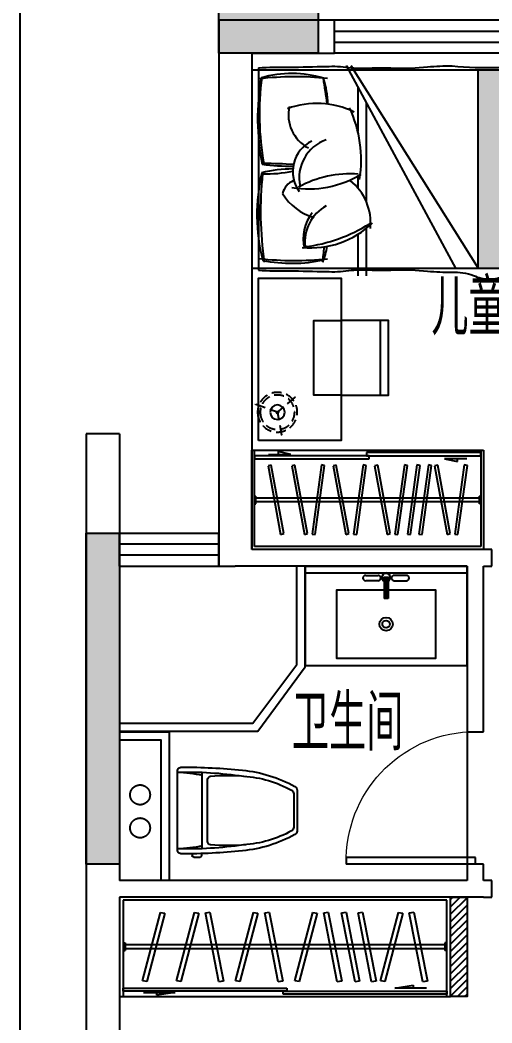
# Model space of a CAD drawing. Header units: millimetres. Extents: x -133666 to 880576, y -269375 to 86941.
# Drawn here: x 23445 to 26295, y 77706 to 83766 of the extents above; entities that cross this region are included whole.
import ezdxf

# ---------------------------------------------------------------- set-up
doc = ezdxf.new("R2010")
doc.units = ezdxf.units.MM
doc.header["$LTSCALE"] = 1000
for name, pattern in [('1', [0.375, 0.25, -0.125]), ('DASH', [0.35, 0.25, -0.1]), ('PS', [3200, 1500, -200, 1500])]:
    doc.linetypes.add(name, pattern=pattern)
doc.layers.get('0').update_dxf_attribs({"linetype": 'CONTINUOUS'})
doc.layers.get('Defpoints').update_dxf_attribs({"color": 6, "linetype": 'CONTINUOUS'})
for name, color, linetype in [('!PboFF-Lamps', 9, 'CONTINUOUS'), ('0p-洞填充', 1, 'CONTINUOUS'), ('A-FUR', 8, 'CONTINUOUS'), ('A-Lvtry', 5, 'CONTINUOUS'), ('DIM', 3, 'CONTINUOUS'), ('P-Furniture(活动家具)', 134, 'CONTINUOUS'), ('P-Plumbing-fix(洁具)', 134, 'CONTINUOUS'), ('PS', 6, 'PS'), ('PUB_HATCH', 8, 'CONTINUOUS'), ('PUB_TEXT', 7, 'CONTINUOUS'), ('WALL', 2, 'CONTINUOUS'), ('WINDOW', 4, 'CONTINUOUS'), ('剪力墙', 6, 'CONTINUOUS'), ('家具', 8, 'CONTINUOUS')]:
    doc.layers.add(name, color=color, linetype=linetype)
doc.styles.get("Standard").update_dxf_attribs({"font": 'tssdeng.shx', "bigfont": 'tssdchn.shx'})
doc.styles.add('ZZ', font='tssdeng.shx', dxfattribs={"width": 0.7, "bigfont": 'tssdchn.shx'})
doc.dimstyles.new('TSSD_100_100', dxfattribs={"dimtxt": 300, "dimasz": 100, "dimexe": 100, "dimexo": 250, "dimgap": 100, "dimtad": 1, "dimdec": 0, "dimzin": 0, "dimdsep": 46, "dimtxsty": 'ZZ', "dimblk": 'ARCHTICK', "dimcen": 0, "dimdle": 100, "dimclrd": 256, "dimclrt": 7, "dimadec": 0, "dimazin": 0, "dimtfac": 1, "dimtdec": 0, "dimtix": 1, "dimtmove": 2, "dimatfit": 3, "dimfxl": 0, "dimtolj": 1, "dimtzin": 0, "dimarcsym": 0})

# ---------------------------------------------------------------- blocks, each defined once
blk = doc.blocks.new('u5g')
at = {"color": 8, "linetype": 'DASH', "ltscale": 20}
for p, q in [((20, -300), (30, -300)), ((30, -300), (30, -350)), ((1695, -312.5), (30, -312.5)), ((1705, -300), (1695, -300)), ((1695, -300), (1695, -350)), ((20, -350), (30, -350)), ((1695, -337.5), (30, -337.5)), ((1705, -350), (1695, -350))]:
    blk.add_line(p, q, dxfattribs=at)
at = {"color": 8, "ltscale": 20}
for p, q in [((124.9, -623), (290.1, -623)), ((290.1, -623), (195, -641.9)), ((195, -641.9), (195, -623)), ((1434.9, -595), (1530, -576.1)), ((1600.1, -595), (1434.9, -595)), ((1530, -576.1), (1530, -595))]:
    blk.add_line(p, q, dxfattribs=at)
at = {"linetype": 'DASH', "ltscale": 20}
for points in [[(1725, 0), (0, 0), (0, -650), (1725, -650)], [(20, -595), (872.5, -595), (872.5, -615), (20, -615)], [(852.5, -615), (1705, -615), (1705, -635), (852.5, -635)]]:
    blk.add_lwpolyline(points, close=True, dxfattribs=at)
blk.add_lwpolyline([(1705, -650), (1705, -20), (20, -20), (20, -650)], dxfattribs=at)
at = {"color": 8, "linetype": 'DASH', "ltscale": 20}
for points in [[(120.6, -547.7), (214.1, -99.8), (237.1, -104.6), (143.5, -552.5)], [(297.3, -547.7), (390.9, -99.8), (413.8, -104.6), (320.3, -552.5)], [(518.6, -554.1), (447.8, -102.1), (471, -98.4), (541.8, -550.4)], [(604.7, -547.7), (698.2, -99.8), (721.2, -104.6), (627.7, -552.5)], [(827.7, -554.1), (756.9, -102.1), (780.1, -98.4), (850.9, -550.4)], [(913.8, -547.7), (1007.3, -99.8), (1030.3, -104.6), (936.8, -552.5)], [(1135.1, -554.1), (1064.3, -102.1), (1087.5, -98.4), (1158.3, -550.4)], [(1228.3, -554.1), (1157.5, -102.1), (1180.7, -98.4), (1251.5, -550.4)], [(1313.9, -554.1), (1243.1, -102.1), (1266.3, -98.4), (1337.1, -550.4)], [(1360, -547.7), (1453.5, -99.8), (1476.5, -104.6), (1383, -552.5)], [(1581.2, -554.1), (1510.4, -102.1), (1533.7, -98.4), (1604.4, -550.4)]]:
    blk.add_lwpolyline(points, close=True, dxfattribs=at)
blk = doc.blocks.new('$DorLib2D$00000001')
for p, q in [((0.45, 0.975), (0.5, 0.975)), ((0.45, 0), (0.45, 0.975)), ((0.5, 0), (0.5, 0.975)), ((0.5, 0), (0.45, 0))]:
    blk.add_line(p, q)
at = {"lineweight": 13}
blk.add_arc((0.475, 0), 0.975, 91.46928, 180, dxfattribs=at)
blk = doc.blocks.new('$TCHSYS$WIN2D')
for p, q in [((-0.5, 0.5), (0.5, 0.5)), ((-0.5, 0.5), (-0.5, -0.5)), ((0.5, 0.5), (0.5, -0.5)), ((0.5, 0.1667), (-0.5, 0.1667)), ((0.5, -0.1667), (-0.5, -0.1667)), ((-0.5, -0.5), (0.5, -0.5))]:
    blk.add_line(p, q)
blk = doc.blocks.new('!pboFF-Reading lamp-H_W_L-T-01')
at = {"linetype": '1', "ltscale": 0.2}
blk.add_wipeout([(-78.8, -61.6), (-75.8, -65.2), (-74.1, -67.1), (-71.9, -69.5), (-70.1, -71.3), (-67.4, -73.9), (-65.5, -75.5), (-63.7, -77.1), (-54.2, -84), (-54.2, -84), (-40.3, -91.5), (-33.3, -94.3), (-25.5, -96.7), (-18, -98.4), (-9.2, -99.6), (0, -100), (7.1, -99.7), (17.7, -98.4), (26.7, -96.4), (34.7, -93.8), (42.5, -90.5), (50.8, -86.1), (58.1, -81.4), (69.1, -72.3), (74.8, -66.4), (79.3, -61), (85.6, -51.7), (92.7, -37.5), (95.8, -28.6), (97.4, -22.7), (99.6, -9.4), (100, 0), (99.5, 9.8), (97.8, 20.9), (95.5, 29.8), (92.5, 38.1), (89.1, 45.4), (79.4, 60.8), (68.7, 72.6), (61.2, 79.1), (50.8, 86.1), (36.9, 92.9), (28.1, 96), (16.5, 98.6), (9.6, 99.5), (-13.9, 99), (-21.4, 97.7), (-21.4, 97.7), (-32.7, 94.5), (-40.5, 91.4), (-49, 87.2), (-54.1, 84.1), (-62.7, 77.9), (-77, 63.8), (-82.8, 56), (-87, 49.3), (-90.6, 42.3), (-94.5, 32.8), (-97.9, 20.6), (-99.7, 7.4), (-100, 0), (-99.3, -12), (-98.4, -18), (-96.4, -26.5), (-93.7, -35), (-89.1, -45.4)], dxfattribs=at).dxf.layer = '家具'
at = {"layer": '!PboFF-Lamps'}
blk.add_circle((0, 0), 36.7, dxfattribs=at)
at = {"layer": '家具', "linetype": '1', "ltscale": 0.2}
for p, q in [((4.4, -7.7), (-62, 107.4)), ((4.4, 7.7), (-61.5, -106.5)), ((-8.9, 0), (123.2, 0))]:
    blk.add_line(p, q, dxfattribs=at)
at = {"layer": '家具', "const_width": 4.44}
for points in [[(-47.8, 82.8), (-61.4, 106.3)], [(94.8, 0), (121.9, 0)], [(-47.3, -81.9), (-60.8, -105.4)]]:
    blk.add_lwpolyline(points, dxfattribs=at)
at = {"layer": '家具', "linetype": '1', "ltscale": 0.2}
for radius in [100, 86.7]:
    blk.add_circle((0, 0), radius, dxfattribs=at)
blk = doc.blocks.new('_ArchTick')
at = {"color": 0, "linetype": 'ByBlock', "const_width": 0.4}
blk.add_lwpolyline([(-0.5, -0.5), (0.5, 0.5)], dxfattribs=at)
blk = doc.blocks.new('*D55')
at = {"layer": 'Defpoints', "color": 0, "transparency": 16777216}
for p in [(24644.6, 84537), (24644.6, 83666.4), (27244.6, 83666.4)]:
    blk.add_point(p, dxfattribs=at)
at = {"layer": 'DIM', "color": 0, "lineweight": -2, "transparency": 16777216}
for p, q in [((24644.6, 83916.4), (24644.6, 84637)), ((27244.6, 83916.4), (27244.6, 84637))]:
    blk.add_line(p, q, dxfattribs=at)
at = {"layer": 'DIM', "lineweight": -2, "transparency": 16777216}
blk.add_line((27344.6, 84537), (24544.6, 84537), dxfattribs=at)
at = {"layer": 'DIM', "lineweight": -2, "transparency": 16777216, "xscale": 100, "yscale": 100, "zscale": 100, "rotation": 180}
blk.add_blockref('_ArchTick', (24644.6, 84537), dxfattribs=at)
at = {"layer": 'DIM', "lineweight": -2, "transparency": 16777216, "xscale": 100, "yscale": 100, "zscale": 100}
blk.add_blockref('_ArchTick', (27244.6, 84537), dxfattribs=at)
at = {"layer": 'DIM', "color": 7, "transparency": 16777216, "insert": (25944.6, 84787), "char_height": 300, "attachment_point": 5, "style": 'ZZ'}
blk.add_mtext('\\A1;2600', dxfattribs=at)
blk = doc.blocks.new('A$C7FA7227F')
at = {"layer": 'P-Plumbing-fix(洁具)'}
for p, q in [((499.4, 723), (25, 723)), ((138.3, 0), (386, 0))]:
    blk.add_line(p, q, dxfattribs=at)
at = {"layer": 'P-Plumbing-fix(洁具)', "color": 251}
for p, q in [((524.5, 634.1), (533.1, 634.1)), ((543.1, 624.1), (543.1, 585.4)), ((493, 573), (31.4, 573)), ((533.1, 575.4), (523.1, 575.4)), ((449.1, 540.3), (75.2, 540.3)), ((161.5, 20), (362.9, 20))]:
    blk.add_line(p, q, dxfattribs=at)
at = {"layer": 'P-Plumbing-fix(洁具)'}
for centre, radius, start, end in [((25, 698), 25, 90, 183.05613), ((3518.4, 690.1), 3518.4, 179.89353, 185.87274), ((499.4, 698), 25, 356.94387, 90), ((-2994.1, 690.1), 3518.4, 354.12726, 0.10647), ((849, 412.9), 834.6, 185.69246, 208.65747), ((-324.6, 412.9), 834.6, 331.34253, 354.30754), ((138.3, 25), 25, 209.6173, 270), ((386, 25), 25, 270, 330.3827)]:
    blk.add_arc(centre, radius, start, end, dxfattribs=at)
at = {"layer": 'P-Plumbing-fix(洁具)', "color": 251}
for centre, radius, start, end in [((2298.1, 659.6), 2268.4, 178.39774, 188.51111), ((849.6, 747.3), 819.4, 181.69606, 192.27861), ((-1773.7, 659.6), 2268.4, 351.48889, 1.60226), ((-325.2, 747.3), 819.4, 347.72139, 358.30394), ((533.1, 624.1), 10, 0, 90), ((533.1, 585.4), 10, 270, 0), ((1107, 418.3), 1056.9, 174.35067, 185.89522), ((75.2, 520.3), 20, 90, 174.35067), ((449.1, 520.3), 20, 5.64933, 90), ((-582.7, 418.3), 1056.9, 354.10478, 5.64933), ((735.4, 364.4), 681.8, 183.62405, 209.09943), ((-211, 364.4), 681.8, 330.90057, 356.37595), ((161.5, 45), 25, 209.09943, 270), ((362.9, 45), 25, 270, 330.90057)]:
    blk.add_arc(centre, radius, start, end, dxfattribs=at)
blk = doc.blocks.new('A$C775F19E5')
at = {"layer": 'P-Plumbing-fix(洁具)', "color": 134}
for p, q in [((-1089.3, 600), (-1089.3, 0)), ((-1089.3, 600), (-110.7, 600)), ((-110.7, 0), (-110.7, 600)), ((-1089.3, 0), (-110.7, 0))]:
    blk.add_line(p, q, dxfattribs=at)
at = {"layer": 'P-Plumbing-fix(洁具)', "color": 251}
for p, q in [((-1089.3, 560), (-110.7, 560)), ((-723.3, 544.6, 16), (-648.2, 544.6, 16)), ((-648.2, 512.1, 16), (-723.3, 512.1, 16)), ((-612.5, 533.8, 16), (-612.5, 425.1, 16)), ((-612.5, 533.8, 16), (-587.5, 533.8, 16)), ((-610, 533.8, 16), (-610, 509, 16)), ((-610, 509, 16), (-610, 425.1, 16)), ((-600, 533.8, 16), (-600, 425.1, 16)), ((-600, 524.1, 16), (-600, 425.1, 16)), ((-590, 533.8, 16), (-590, 404.1, 16)), ((-587.5, 533.8, 16), (-587.5, 425.1, 16)), ((-476.7, 544.6, 16), (-551.8, 544.6, 16)), ((-551.8, 512.1, 16), (-476.7, 512.1, 16)), ((-587.5, 425.1, 16), (-612.5, 425.1, 16)), ((-611.5, 425.1, 16), (-611.5, 424.1, 16)), ((-588.5, 425.1, 16), (-588.5, 424.1, 16)), ((-612.5, 424.1, 16), (-612.5, 404.1, 16)), ((-587.5, 424.1, 16), (-612.5, 424.1, 16)), ((-587.5, 404.1, 16), (-612.5, 404.1, 16)), ((-610, 424.1, 16), (-610, 404.1, 16)), ((-600, 424.1, 16), (-600, 404.1, 16)), ((-600, 424.1, 16), (-600, 404.1, 16)), ((-590, 424.1, 16), (-590, 404.1, 16)), ((-587.5, 424.1, 16), (-587.5, 404.1, 16))]:
    blk.add_line(p, q, dxfattribs=at)
at = {"layer": 'P-Plumbing-fix(洁具)', "color": 134}
blk.add_lwpolyline([(-612.5, 455), (-900, 455), (-900, 45), (-300, 45), (-300, 455), (-587.5, 455)], dxfattribs=at)
at = {"layer": 'P-Plumbing-fix(洁具)', "color": 251}
for radius in [40, 40, 22.5]:
    blk.add_circle((-600, 250), radius, dxfattribs=at)
for centre, radius, start, end in [((-600, 533, 12.8), 26, 292.61987, 247.38014), ((-600, 533, 12.8), 24.5, 295.31939, 245.92542), ((-600, 533, 12.8), 23.7, 295.31939, 245.92542), ((-723.3, 528.3, 16), 16.2, 90, 270), ((-648.2, 528.3, 16), 16.2, 270, 90), ((-551.8, 528.3, 16), 16.2, 90, 270), ((-476.7, 528.3, 16), 16.2, 270, 90)]:
    blk.add_arc(centre, radius, start, end, dxfattribs=at)
blk = doc.blocks.new('A$C14777907')
at = {"layer": 'P-Furniture(活动家具)'}
h = blk.add_hatch(dxfattribs=at)
h.set_pattern_fill('AR-SAND', color=250, scale=0.5, style=0)
h.paths.add_polyline_path([(-546.9, 316.1), (-546.9, -5.9), (653.1, -5.9), (653.1, 316.1)])
blk.add_line((665.3, 1643), (-559.2, 1643), dxfattribs=at)
at = {"layer": 'P-Furniture(活动家具)', "color": 251}
for p, q in [((-546.9, 1677.6), (-546.9, -510.8)), ((653.1, 1677.6), (653.1, -510.8)), ((677.6, 1114.1), (-550, 450.1)), ((-341.9, 1043), (-592.9, 1043)), ((677.6, 1084.6), (-546.9, 316.1)), ((10.9, 1043), (-61.4, 1043)), ((548.8, 1043), (279.5, 1043)), ((-306.2, 993), (-592.9, 993)), ((456.2, 993), (-141.8, 993)), ((-546.9, 316.1), (653.1, 316.1)), ((-560.1, -5.9), (653.1, -5.9)), ((54.1, -457), (-592.9, -457)), ((686.8, -457), (54.1, -457))]:
    blk.add_line(p, q, dxfattribs=at)
at = {"layer": 'P-Furniture(活动家具)'}
for points in [[(-559.2, 1643, 0.015145), (-561.6, 1457.8, 0.00267), (-566.3, 1232.8, 0.058958), (-559.7, 1098, -0.038458), (-557.2, 976.2, 0.025508), (-557.2, 824.4, -0.039412), (-564.9, 621.7, 0.016498), (-570.4, 474, -0.095063), (-589.9, 343.7, 0.129887), (-610.3, 249.3, 0.123513), (-589.3, 151, -0.132991), (-566.3, 45.8, -0.041346), (-561.8, -142.7, 0.014819), (-568.4, -369.3, -0.211134), (-585, -409.6, 0.329446), (-601.7, -532.5, 0.37589), (-528.7, -565.2, 0.122432), (-475.2, -524.5, -0.342539), (-413.7, -504.4, 0.141351), (-284.9, -502, -0.036442), (-152.1, -487.1, -0.036947), (-16.4, -489.1, 0.022047), (54.1, -488.1, -0.02246)], [(665.3, 1643, -0.015145), (667.7, 1457.8, -0.00267), (672.4, 1232.8, -0.058958), (665.9, 1098, 0.038458), (663.3, 976.2, -0.025508), (663.3, 824.4, 0.039412), (671, 621.7, -0.016498), (676.5, 474, 0.037552), (667.2, 193.7, -0.045167), (672.4, 8, 0.051681), (667.9, -142.7, -0.014819), (674.5, -369.3, 0.211134), (691.1, -409.6, -0.329446), (707.8, -532.5, -0.367495), (632.8, -565.2, -0.123892), (580.3, -524.5, 0.358288), (521.8, -504.4, -0.141351), (393, -502, 0.036442), (260.2, -487.1, 0.036947), (124.6, -489.1, -0.022047), (54.1, -488.1, 0.02316)]]:
    blk.add_lwpolyline(points, format="xyb", dxfattribs=at)
at = {"layer": 'P-Furniture(活动家具)', "color": 251}
for centre, radius, start, end in [((1430.1, 1422.9), 1929.9, 173.60879, 185.83391), ((-223.4, 547.9), 1104.5, 76.75454, 104.44305), ((360.2, 233.3), 1414.7, 80.05286, 101.34071), ((385.7, -92.7), 1729.7, 82.696, 99.95821), ((-1319.7, 1422.9), 1929.9, 354.16609, 6.39121), ((365.4, 1440.3), 882.2, 168.41669, 192.50944), ((-202.1, -493.4), 2123.6, 83.88283, 98.3309), ((800, 1593.1), 776.2, 178.15349, 191.67645), ((-710.9, 1434.7), 764.1, 0.05119, 14.26694), ((1633.7, 1420.2), 1564.6, 172.65046, 179.51242), ((-2949, 1639.8), 3035.7, 356.06735, 359.45452), ((-39, 1443.9), 669, 343.0859, 15.86119), ((65.9, 1222.4), 317.9, 120.2878, 164.59824), ((-116.8, 1393.5), 105.8, 21.67931, 77.8243), ((379.3, 1237.4), 224.7, 76.50973, 152.29583), ((-55, 1289.3), 504.7, 333.49737, 20.69743), ((37.4, 1231.1), 204.9, 26.15787, 125.83294), ((547.7, 1343), 615, 170.80231, 211.34581), ((-624.7, 1087), 649.1, 355.85031, 28.95445), ((-0.7, 1153), 244.5, 19.16577, 101.95874), ((-367.8, 1118.9), 253.6, 51.91879, 103.67035), ((106.6, 1325.2), 529.9, 174.18704, 224.47313), ((496.5, 1468.1), 918.9, 186.69659, 212.61963), ((-386.8, 1118.3), 245, 27.99994, 96.84592), ((-356.5, 1625.4), 401.2, 247.48899, 261.69991), ((-514.8, 711.2), 543.6, 79.67694, 89.50551), ((420.2, 1855.3), 632.4, 272.28267, 286.61757), ((1321, -4098.5), 5398.7, 97.65435, 99.32678), ((107.1, 1764.1), 741.4, 260.93942, 295.21906), ((-273.3, 1294.1), 328.6, 264.31868, 321.27219)]:
    blk.add_arc(centre, radius, start, end, dxfattribs=at)

msp = doc.modelspace()

# ---------------------------------------------------------------- hatches: boundary and pattern name
at = {"layer": '0p-洞填充'}
h = msp.add_hatch(dxfattribs=at)
h.set_pattern_fill('ANSI31', color=256, scale=10)
h.set_pattern_definition([(45, (-2384091.327, -987832.98), (-22.4506403, 22.4506403), [])])
h.paths.add_polyline_path([(26044.6, 77866.3), (26144.4, 77866.3), (26144.4, 78466.4), (26044.6, 78466.4)])
at = {"layer": 'PUB_HATCH'}
for points in [[(24644.6, 83966.4), (25244.6, 83966.4), (25244.6, 83566.4), (24644.6, 83566.4)], [(23844.6, 80666.4), (24044.6, 80666.4), (24044.6, 78666.4), (23844.6, 78666.4), (23844.6, 80466.4)]]:
    msp.add_hatch(color=256, dxfattribs=at).paths.add_polyline_path(points)

# ---------------------------------------------------------------- linework, layer by layer
at = {"layer": '0p-洞填充'}
msp.add_lwpolyline([(26044.6, 78466.4), (26144.4, 78466.4), (26144.4, 77866.3), (26044.6, 77866.3)], close=True, dxfattribs=at)
at = {"layer": 'A-Lvtry', "ltscale": 3}
for points in [[(24044.6, 79468.6), (24880.2, 79468.6), (25166.1, 79858.4), (25166.1, 80466.4)], [(24044.6, 79518.6), (24851.5, 79518.6), (25116.1, 79871.9), (25116.1, 80466.4)]]:
    msp.add_lwpolyline(points, dxfattribs=at)
at = {"layer": 'P-Furniture(活动家具)'}
for points in [[(25384.1, 81500.1), (25219.5, 81500.1), (25219.5, 81950.1), (25384.1, 81950.1)], [(25384.1, 81500.1), (25669.5, 81500.1), (25669.5, 81950.1), (25384.1, 81950.1)]]:
    msp.add_lwpolyline(points, dxfattribs=at)
msp.add_lwpolyline([(25619.5, 81500.1), (25669.5, 81500.1), (25669.5, 81950.1), (25619.5, 81950.1)], close=True, dxfattribs=at)
at = {"layer": 'PS', "ltscale": 0.5}
for centre in [(24169.6, 79084.8), (24169.6, 78884.8)]:
    msp.add_circle(centre, 60, dxfattribs=at)
at = {"layer": 'WALL'}
for p, q in [((24644.6, 83766.4), (24644.6, 80666.4)), ((25344.6, 83766.4), (24644.6, 83766.4)), ((25344.6, 83566.4), (25344.6, 83766.4)), ((24844.6, 83566.4), (24844.6, 80566.4)), ((24844.6, 83566.4), (25344.6, 83566.4)), ((23844.6, 81266.4), (23844.6, 80566.4)), ((24044.6, 81266.4), (23844.6, 81266.4)), ((24044.6, 81266.4), (24044.6, 80666.4)), ((24044.6, 80666.4), (24044.6, 80466.4)), ((24644.6, 80666.4), (24644.6, 80466.4)), ((23844.6, 80566.4), (23844.6, 78566.4)), ((26244.6, 80566.4), (24844.6, 80566.4)), ((26294.6, 80566.4), (26244.6, 80566.4)), ((26294.6, 80466.4), (26294.6, 80566.4)), ((24044.6, 80466.4), (24044.6, 78566.4)), ((24644.6, 80466.4), (24744.6, 80466.4)), ((26144.6, 80466.4), (24744.6, 80466.4)), ((26144.6, 80466.4), (26144.6, 79466.4)), ((26244.6, 79466.4), (26244.6, 80466.4)), ((26244.6, 80466.4), (26294.6, 80466.4)), ((26144.6, 79466.4), (26244.6, 79466.4)), ((26244.6, 78666.4), (26144.6, 78666.4)), ((26144.6, 78666.4), (26144.6, 78566.4)), ((26244.6, 78566.4), (26244.6, 78666.4)), ((23844.6, 78566.4), (23844.6, 74766.4)), ((26144.6, 78566.4), (24044.6, 78566.4)), ((26294.6, 78566.4), (26244.6, 78566.4)), ((26294.6, 78466.4), (26294.6, 78566.4)), ((24044.6, 78466.4), (24044.6, 74966.4)), ((26244.6, 78466.4), (24044.6, 78466.4)), ((26244.6, 78466.4), (26294.6, 78466.4))]:
    msp.add_line(p, q, dxfattribs=at)
for points in [[(24044.6, 79466.4), (24344.6, 79466.4), (24344.6, 78566.4)], [(24044.6, 79416.4), (24294.6, 79416.4), (24294.6, 78566.4)]]:
    msp.add_lwpolyline(points, dxfattribs=at)
at = {"layer": 'WINDOW'}
msp.add_line((26144.6, 79466.4), (26144.6, 78666.4), dxfattribs=at)
at = {"layer": '剪力墙', "elevation": 0}
for points in [[(24644.6, 83966.4), (25244.6, 83966.4), (25244.6, 83566.4), (24644.6, 83566.4)], [(23844.6, 80666.4), (24044.6, 80666.4), (24044.6, 78666.4), (23844.6, 78666.4), (23844.6, 80466.4)]]:
    msp.add_lwpolyline(points, close=True, dxfattribs=at)
for points in [[(24844.6, 83566.4), (24844.6, 83566.4)], [(23844.6, 80466.4), (23844.6, 80466.4)]]:
    msp.add_lwpolyline(points, dxfattribs=at)

# ---------------------------------------------------------------- block references
at = {"layer": 'A-FUR', "extrusion": (0, 0, -1), "xscale": 0.8116000001318753, "yscale": 0.9231000000145286, "zscale": -1, "rotation": 180}
msp.add_blockref('u5g', (-24844.6, 80566.4), dxfattribs=at)
at = {"layer": 'A-FUR', "xscale": 1.159400000236928, "yscale": 0.9231000000145286}
msp.add_blockref('u5g', (24044.6, 78466.4), dxfattribs=at)
at = {"layer": 'P-Furniture(活动家具)', "rotation": 90}
msp.add_blockref('A$C14777907', (26527.6, 82813.3), dxfattribs=at)
at = {"layer": 'P-Plumbing-fix(洁具)'}
msp.add_blockref('A$C775F19E5', (26255.4, 79866.4), dxfattribs=at)
at = {"layer": 'P-Plumbing-fix(洁具)', "xscale": -1, "rotation": 90.0000578004342}
msp.add_blockref('A$C7FA7227F', (25117.6, 79252.1), dxfattribs=at)
at = {"layer": 'WINDOW'}
for name, p, xscale, yscale, zscale, rotation in [('$TCHSYS$WIN2D', (26094.6, 83666.4), 1500, 200, 1500, 180), ('$TCHSYS$WIN2D', (24344.6, 80566.4), -600, 200, -600, 180), ('$DorLib2D$00000001', (26194.6, 79066.4), 800, -800, 800, 270)]:
    msp.add_blockref(name, p, dxfattribs=dict(at, xscale=xscale, yscale=yscale, zscale=zscale, rotation=rotation))

# ---------------------------------------------------------------- texts
at = {"layer": 'PUB_TEXT', "width": 0.7}
for s, p in [('儿童房', (25928.7, 81862.4)), ('卫生间', (25086, 79352.2))]:
    msp.add_text(s, height=337.59, dxfattribs=at).set_placement(p)

# ---------------------------------------------------------------- dimensions: what is measured, and where the dimension line sits
at = {"layer": 'DIM'}
dim = msp.add_linear_dim(base=(24644.6, 84537), p1=(27244.6, 83666.4), p2=(24644.6, 83666.4), dimstyle='TSSD_100_100', dxfattribs=at)
dim.commit()
dim.dimension.update_dxf_attribs({"geometry": '*D55', "text_midpoint": (25944.6, 84787)})

# ---------------------------------------------------------------- next in the draw order: block references
at = {"layer": '家具', "linetype": '1', "ltscale": 0.2, "xscale": -1.200000000028298, "yscale": 1.199999999953434, "zscale": 1.2, "rotation": 100.2986147809796}
msp.add_blockref('!pboFF-Reading lamp-H_W_L-T-01', (24999.2, 81396.7), dxfattribs=at)

# ---------------------------------------------------------------- next in the draw order: linework, layer by layer
at = {"layer": 'Defpoints'}
msp.add_lwpolyline([(23444.6, 72080.7), (23444.6, 84937), (43134.5, 84937), (43134.5, 72080.7)], close=True, dxfattribs=at)
at = {"layer": 'P-Furniture(活动家具)'}
msp.add_lwpolyline([(24884.1, 81226), (24884.1, 82206.1), (25384.1, 82206.1), (25384.1, 81226)], close=True, dxfattribs=at)

doc.saveas('drawing.dxf')
